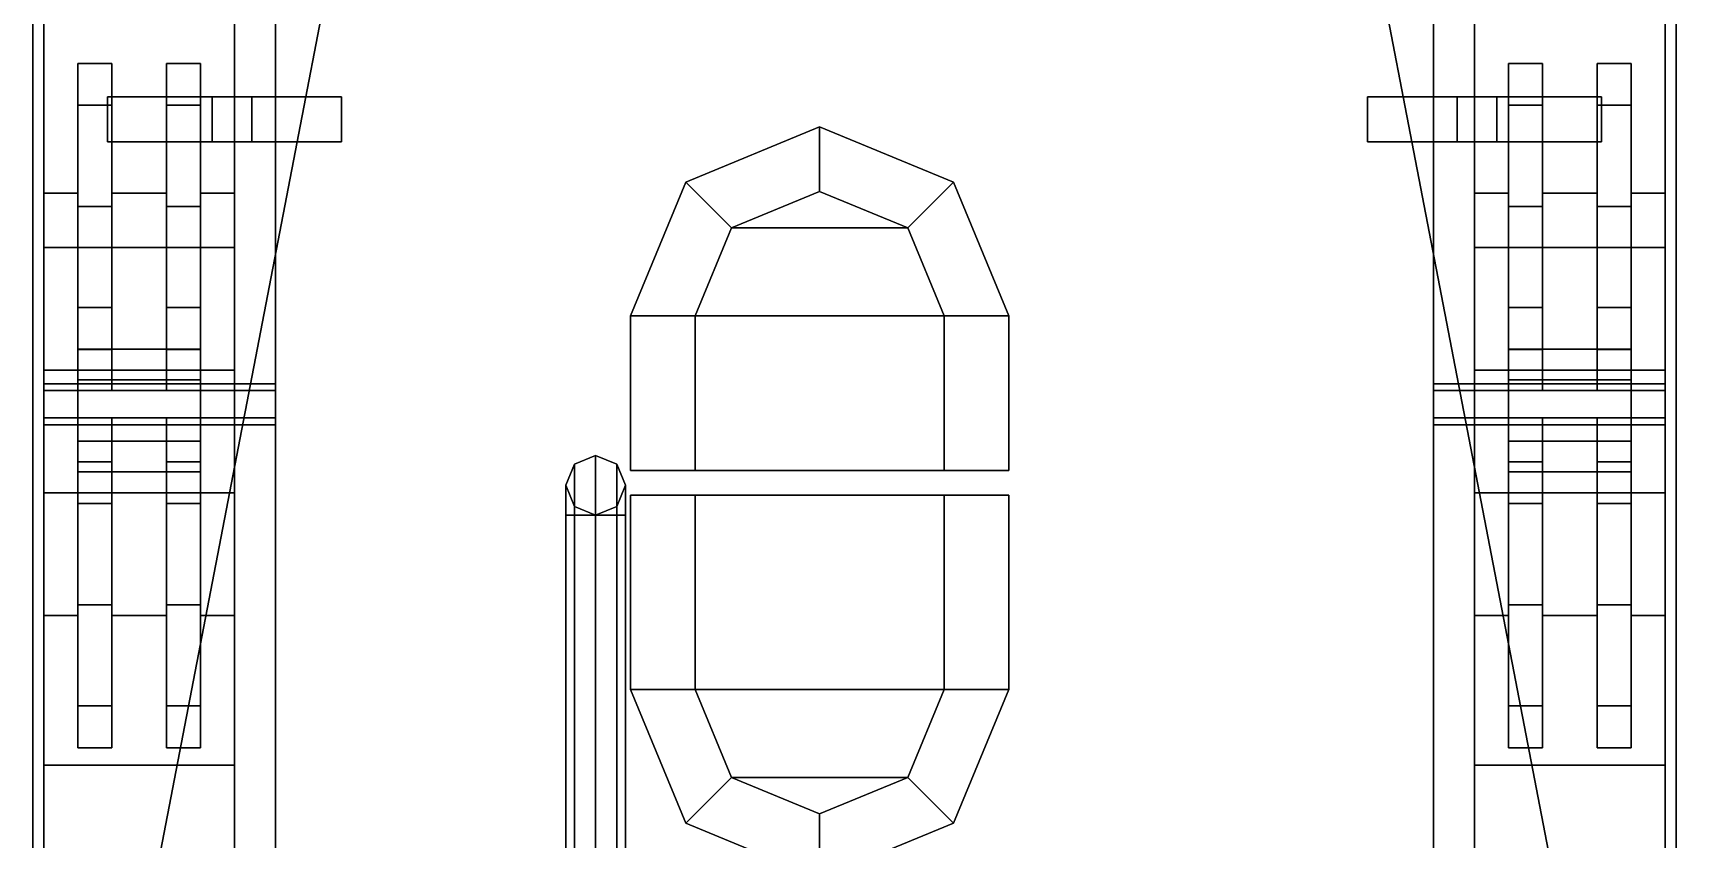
# Model space of a CAD drawing. Extents: x -1.6 to 3, y -6.1 to 13.
# Drawn here: x -1.65 to 1.65, y -1.681 to -0.061 of the extents above; entities that cross this region are included whole.
import ezdxf

# ---------------------------------------------------------------- set-up
doc = ezdxf.new("R2010")
doc.units = 0
doc.layers.get('0').update_dxf_attribs({"linetype": 'CONTINUOUS'})
doc.layers.add('TRACKS', color=3, linetype='CONTINUOUS')
doc.layers.add('WHEELS', color=2, linetype='CONTINUOUS')

msp = doc.modelspace()

# ---------------------------------------------------------------- linework, layer by layer
for points in [[(-1.65, 0.903, 1.2861), (-1.65, -3.0374, 1.2724), (-1.65, -3.0374, 2.19), (-1.65, 3.2563, 2.16)], [(-1.65, 3.2563, 2.16), (-1.65, -3.0374, 2.19), (-1.65, -3.0374, 2.19), (-0.53, 2.78, 2.1623)], [(0.53, 2.78, 2.1623), (1.65, -3.0374, 2.19), (1.65, -3.0374, 2.19), (1.65, 3.2563, 2.16)], [(1.65, -3.0374, 2.19), (1.65, -3.0374, 1.2724), (1.65, 0.903, 1.2861), (1.65, 3.2563, 2.16)], [(-1.163, 2.9827, 0.4241), (-1.163, -3.6941, 0.4241), (-1.163, -3.0374, 1.2724), (-1.163, 0.903, 1.2861)], [(1.163, 2.9827, 0.4241), (1.163, -3.6941, 0.4241), (-1.163, -3.6941, 0.4241), (-1.163, 2.9827, 0.4241)], [(1.163, -3.0374, 1.2724), (1.163, -3.6941, 0.4241), (1.163, 2.9827, 0.4241), (1.163, 0.903, 1.2861)], [(-0.53, 2.78, 2.1623), (-1.65, -3.0374, 2.19), (1.65, -3.0374, 2.19), (0.53, 2.78, 2.1623)], [(-1.5, -0.19, 2.36), (-1.5, -0.19, 2.17), (-1.5, -0.28, 2.17), (-1.5, -0.28, 2.36)], [(-1.03, -0.19, 2.36), (-1.03, -0.19, 2.17), (-1.5, -0.19, 2.17), (-1.5, -0.19, 2.36)], [(-1.03, -0.19, 2.36), (-1.03, -0.19, 2.36), (-1.5, -0.19, 2.36), (-1.29, -0.19, 2.46)], [(-1.29, -0.19, 2.46), (-1.5, -0.19, 2.36), (-1.5, -0.28, 2.36), (-1.29, -0.28, 2.46)], [(-1.03, -0.19, 2.65), (-1.03, -0.19, 2.36), (-1.29, -0.19, 2.46), (-1.21, -0.19, 2.65)], [(-1.21, -0.19, 2.65), (-1.29, -0.19, 2.46), (-1.29, -0.28, 2.46), (-1.21, -0.28, 2.65)], [(-1.21, -0.28, 2.65), (-1.03, -0.28, 2.65), (-1.03, -0.19, 2.65), (-1.21, -0.19, 2.65)], [(-1.03, -0.28, 2.65), (-1.03, -0.28, 2.17), (-1.03, -0.19, 2.17), (-1.03, -0.19, 2.65)], [(1.29, -0.19, 2.46), (1.03, -0.19, 2.36), (1.03, -0.19, 2.65), (1.21, -0.19, 2.65)], [(1.03, -0.19, 2.65), (1.03, -0.19, 2.17), (1.03, -0.28, 2.17), (1.03, -0.28, 2.65)], [(1.5, -0.19, 2.17), (1.03, -0.19, 2.17), (1.03, -0.19, 2.36), (1.5, -0.19, 2.36)], [(1.5, -0.19, 2.36), (1.03, -0.19, 2.36), (1.03, -0.19, 2.36), (1.29, -0.19, 2.46)], [(1.21, -0.19, 2.65), (1.03, -0.19, 2.65), (1.03, -0.28, 2.65), (1.21, -0.28, 2.65)], [(1.21, -0.28, 2.65), (1.29, -0.28, 2.46), (1.29, -0.19, 2.46), (1.21, -0.19, 2.65)], [(1.29, -0.28, 2.46), (1.5, -0.28, 2.36), (1.5, -0.19, 2.36), (1.29, -0.19, 2.46)], [(1.5, -0.28, 2.36), (1.5, -0.28, 2.17), (1.5, -0.19, 2.17), (1.5, -0.19, 2.36)], [(-0.07, -0.25, 2.1767), (-0.3387, -0.3613, 2.1772), (-0.3387, -0.3613, 2.31), (-0.07, -0.25, 2.31)], [(-0.07, -0.25, 2.31), (-0.3387, -0.3613, 2.31), (-0.2468, -0.4532, 2.49), (-0.07, -0.38, 2.49)], [(0.1987, -0.3613, 2.1772), (-0.07, -0.25, 2.1767), (-0.07, -0.25, 2.31), (0.1987, -0.3613, 2.31)], [(0.1987, -0.3613, 2.31), (-0.07, -0.25, 2.31), (-0.07, -0.38, 2.49), (0.1068, -0.4532, 2.49)], [(-1.5, -0.28, 2.17), (-1.03, -0.28, 2.17), (-1.03, -0.28, 2.36), (-1.5, -0.28, 2.36)], [(-1.5, -0.28, 2.36), (-1.03, -0.28, 2.36), (-1.03, -0.28, 2.36), (-1.29, -0.28, 2.46)], [(-1.29, -0.28, 2.46), (-1.03, -0.28, 2.36), (-1.03, -0.28, 2.65), (-1.21, -0.28, 2.65)], [(1.03, -0.28, 2.65), (1.03, -0.28, 2.36), (1.29, -0.28, 2.46), (1.21, -0.28, 2.65)], [(1.03, -0.28, 2.36), (1.03, -0.28, 2.17), (1.5, -0.28, 2.17), (1.5, -0.28, 2.36)], [(1.03, -0.28, 2.36), (1.03, -0.28, 2.36), (1.5, -0.28, 2.36), (1.29, -0.28, 2.46)], [(-0.3387, -0.3613, 2.1772), (-0.45, -0.63, 2.1785), (-0.45, -0.63, 2.31), (-0.3387, -0.3613, 2.31)], [(-0.3387, -0.3613, 2.31), (-0.45, -0.63, 2.31), (-0.32, -0.63, 2.49), (-0.2468, -0.4532, 2.49)], [(0.31, -0.63, 2.31), (0.1987, -0.3613, 2.31), (0.1068, -0.4532, 2.49), (0.18, -0.63, 2.49)], [(0.31, -0.63, 2.1785), (0.1987, -0.3613, 2.1772), (0.1987, -0.3613, 2.31), (0.31, -0.63, 2.31)], [(-1.6282, -0.3831, 0.3557), (-1.6282, -0.7662, 0.4789), (-1.5597, -0.7662, 0.4789), (-1.5597, -0.3831, 0.3557)], [(-1.5597, -0.3831, 0.2873), (-1.5597, -0.7799, 0.3284), (-1.6282, -0.7799, 0.3284), (-1.6282, -0.3831, 0.2873)], [(-1.5597, -0.3831, 0.3557), (-1.5597, -0.3831, 0.2873), (-1.6282, -0.3831, 0.2873), (-1.6282, -0.3831, 0.3557)], [(-1.6282, -0.3831, 0.2873), (-1.6282, -0.7799, 0.3284), (-1.6282, -0.7662, 0.4789), (-1.6282, -0.3831, 0.3557)], [(-1.5597, -0.7662, 0.4789), (-1.5597, -0.7799, 0.3284), (-1.5597, -0.3831, 0.2873), (-1.5597, -0.3831, 0.3557)], [(-1.4913, -0.3831, 0.3557), (-1.4913, -0.7662, 0.4789), (-1.3819, -0.7662, 0.4789), (-1.3819, -0.3831, 0.3557)], [(-1.3819, -0.3831, 0.2873), (-1.3819, -0.7799, 0.3284), (-1.4913, -0.7799, 0.3284), (-1.4913, -0.3831, 0.2873)], [(-1.3819, -0.3831, 0.3557), (-1.3819, -0.3831, 0.2873), (-1.4913, -0.3831, 0.2873), (-1.4913, -0.3831, 0.3557)], [(-1.4913, -0.3831, 0.2873), (-1.4913, -0.7799, 0.3284), (-1.4913, -0.7662, 0.4789), (-1.4913, -0.3831, 0.3557)], [(-1.3819, -0.7662, 0.4789), (-1.3819, -0.7799, 0.3284), (-1.3819, -0.3831, 0.2873), (-1.3819, -0.3831, 0.3557)], [(-1.2451, -0.3831, 0.2873), (-1.2451, -0.7799, 0.3284), (-1.3135, -0.7799, 0.3284), (-1.3135, -0.3831, 0.2873)], [(-1.3135, -0.3831, 0.3557), (-1.3135, -0.7662, 0.4789), (-1.2451, -0.7662, 0.4789), (-1.2451, -0.3831, 0.3557)], [(-1.2451, -0.3831, 0.3557), (-1.2451, -0.3831, 0.2873), (-1.3135, -0.3831, 0.2873), (-1.3135, -0.3831, 0.3557)], [(-1.3135, -0.3831, 0.2873), (-1.3135, -0.7799, 0.3284), (-1.3135, -0.7662, 0.4789), (-1.3135, -0.3831, 0.3557)], [(-1.2451, -0.7662, 0.4789), (-1.2451, -0.7799, 0.3284), (-1.2451, -0.3831, 0.2873), (-1.2451, -0.3831, 0.3557)], [(-0.07, -0.38, 2.49), (-0.2468, -0.4532, 2.49), (0.1068, -0.4532, 2.49), (-0.07, -0.38, 2.49)], [(1.2451, -0.3831, 0.3557), (1.2451, -0.7662, 0.4789), (1.3135, -0.7662, 0.4789), (1.3135, -0.3831, 0.3557)], [(1.2451, -0.3831, 0.2873), (1.2451, -0.7799, 0.3284), (1.2451, -0.7662, 0.4789), (1.2451, -0.3831, 0.3557)], [(1.3135, -0.3831, 0.2873), (1.3135, -0.7799, 0.3284), (1.2451, -0.7799, 0.3284), (1.2451, -0.3831, 0.2873)], [(1.3135, -0.3831, 0.3557), (1.3135, -0.3831, 0.2873), (1.2451, -0.3831, 0.2873), (1.2451, -0.3831, 0.3557)], [(1.3135, -0.7662, 0.4789), (1.3135, -0.7799, 0.3284), (1.3135, -0.3831, 0.2873), (1.3135, -0.3831, 0.3557)], [(1.3819, -0.3831, 0.3557), (1.3819, -0.7662, 0.4789), (1.4913, -0.7662, 0.4789), (1.4913, -0.3831, 0.3557)], [(1.3819, -0.3831, 0.2873), (1.3819, -0.7799, 0.3284), (1.3819, -0.7662, 0.4789), (1.3819, -0.3831, 0.3557)], [(1.4913, -0.3831, 0.2873), (1.4913, -0.7799, 0.3284), (1.3819, -0.7799, 0.3284), (1.3819, -0.3831, 0.2873)], [(1.4913, -0.3831, 0.3557), (1.4913, -0.3831, 0.2873), (1.3819, -0.3831, 0.2873), (1.3819, -0.3831, 0.3557)], [(1.4913, -0.7662, 0.4789), (1.4913, -0.7799, 0.3284), (1.4913, -0.3831, 0.2873), (1.4913, -0.3831, 0.3557)], [(1.5597, -0.3831, 0.3557), (1.5597, -0.7662, 0.4789), (1.6282, -0.7662, 0.4789), (1.6282, -0.3831, 0.3557)], [(1.5597, -0.3831, 0.2873), (1.5597, -0.7799, 0.3284), (1.5597, -0.7662, 0.4789), (1.5597, -0.3831, 0.3557)], [(1.6282, -0.3831, 0.2873), (1.6282, -0.7799, 0.3284), (1.5597, -0.7799, 0.3284), (1.5597, -0.3831, 0.2873)], [(1.6282, -0.3831, 0.3557), (1.6282, -0.3831, 0.2873), (1.5597, -0.3831, 0.2873), (1.5597, -0.3831, 0.3557)], [(1.6282, -0.7662, 0.4789), (1.6282, -0.7799, 0.3284), (1.6282, -0.3831, 0.2873), (1.6282, -0.3831, 0.3557)], [(-0.2468, -0.4532, 2.49), (-0.32, -0.63, 2.49), (0.18, -0.63, 2.49), (0.1068, -0.4532, 2.49)], [(-0.45, -0.63, 2.31), (-0.45, -0.94, 2.31), (-0.32, -0.94, 2.49), (-0.32, -0.63, 2.49)], [(-0.45, -0.63, 2.1785), (-0.45, -0.94, 2.18), (-0.45, -0.94, 2.31), (-0.45, -0.63, 2.31)], [(-0.32, -0.63, 2.49), (-0.32, -0.94, 2.49), (0.18, -0.94, 2.49), (0.18, -0.63, 2.49)], [(0.31, -0.94, 2.31), (0.31, -0.63, 2.31), (0.18, -0.63, 2.49), (0.18, -0.94, 2.49)], [(0.31, -0.94, 2.18), (0.31, -0.63, 2.1785), (0.31, -0.63, 2.31), (0.31, -0.94, 2.31)], [(-1.6282, -0.7799, 0.3284), (-1.6282, -0.8346, 0.3284), (-1.6282, -0.8483, 0.4789), (-1.6282, -0.7662, 0.4789)], [(-1.6282, -0.7662, 0.4789), (-1.6282, -0.8483, 0.4789), (-1.163, -0.8483, 0.4789), (-1.163, -0.7662, 0.4789)], [(-1.163, -0.7799, 0.3284), (-1.163, -0.8346, 0.3284), (-1.6282, -0.8346, 0.3284), (-1.6282, -0.7799, 0.3284)], [(-1.163, -0.7662, 0.4789), (-1.163, -0.7799, 0.3284), (-1.5597, -0.7799, 0.3284), (-1.5597, -0.7662, 0.4789)], [(1.5597, -0.7662, 0.4789), (1.5597, -0.7799, 0.3284), (1.163, -0.7799, 0.3284), (1.163, -0.7662, 0.4789)], [(1.6282, -0.8483, 0.4789), (1.6282, -0.7662, 0.4789), (1.163, -0.7662, 0.4789), (1.163, -0.8483, 0.4789)], [(1.163, -0.8346, 0.3284), (1.163, -0.7799, 0.3284), (1.6282, -0.7799, 0.3284), (1.6282, -0.8346, 0.3284)], [(1.6282, -0.8346, 0.3284), (1.6282, -0.7799, 0.3284), (1.6282, -0.7662, 0.4789), (1.6282, -0.8483, 0.4789)], [(-1.6282, -1.2314, 0.2873), (-1.6282, -0.8346, 0.3284), (-1.5597, -0.8346, 0.3284), (-1.5597, -1.2314, 0.2873)], [(-1.6282, -0.8483, 0.4789), (-1.6282, -0.8346, 0.3284), (-1.6282, -1.2314, 0.2873), (-1.6282, -1.2314, 0.3557)], [(-1.5597, -1.2314, 0.3557), (-1.5597, -0.8483, 0.4789), (-1.6282, -0.8483, 0.4789), (-1.6282, -1.2314, 0.3557)], [(-1.5597, -0.8483, 0.4789), (-1.5597, -0.8346, 0.3284), (-1.163, -0.8346, 0.3284), (-1.163, -0.8483, 0.4789)], [(-1.5597, -1.2314, 0.2873), (-1.5597, -0.8346, 0.3284), (-1.5597, -0.8483, 0.4789), (-1.5597, -1.2314, 0.3557)], [(-1.4913, -1.2314, 0.2873), (-1.4913, -0.8346, 0.3284), (-1.3819, -0.8346, 0.3284), (-1.3819, -1.2314, 0.2873)], [(-1.4913, -0.8483, 0.4789), (-1.4913, -0.8346, 0.3284), (-1.4913, -1.2314, 0.2873), (-1.4913, -1.2314, 0.3557)], [(-1.3819, -1.2314, 0.3557), (-1.3819, -0.8483, 0.4789), (-1.4913, -0.8483, 0.4789), (-1.4913, -1.2314, 0.3557)], [(-1.3819, -1.2314, 0.2873), (-1.3819, -0.8346, 0.3284), (-1.3819, -0.8483, 0.4789), (-1.3819, -1.2314, 0.3557)], [(-1.3135, -1.2314, 0.2873), (-1.3135, -0.8346, 0.3284), (-1.2451, -0.8346, 0.3284), (-1.2451, -1.2314, 0.2873)], [(-1.3135, -0.8483, 0.4789), (-1.3135, -0.8346, 0.3284), (-1.3135, -1.2314, 0.2873), (-1.3135, -1.2314, 0.3557)], [(-1.2451, -1.2314, 0.3557), (-1.2451, -0.8483, 0.4789), (-1.3135, -0.8483, 0.4789), (-1.3135, -1.2314, 0.3557)], [(-1.2451, -1.2314, 0.2873), (-1.2451, -0.8346, 0.3284), (-1.2451, -0.8483, 0.4789), (-1.2451, -1.2314, 0.3557)], [(1.163, -0.8483, 0.4789), (1.163, -0.8346, 0.3284), (1.5597, -0.8346, 0.3284), (1.5597, -0.8483, 0.4789)], [(1.2451, -0.8483, 0.4789), (1.2451, -0.8346, 0.3284), (1.2451, -1.2314, 0.2873), (1.2451, -1.2314, 0.3557)], [(1.2451, -1.2314, 0.2873), (1.2451, -0.8346, 0.3284), (1.3135, -0.8346, 0.3284), (1.3135, -1.2314, 0.2873)], [(1.3135, -1.2314, 0.3557), (1.3135, -0.8483, 0.4789), (1.2451, -0.8483, 0.4789), (1.2451, -1.2314, 0.3557)], [(1.3135, -1.2314, 0.2873), (1.3135, -0.8346, 0.3284), (1.3135, -0.8483, 0.4789), (1.3135, -1.2314, 0.3557)], [(1.3819, -0.8483, 0.4789), (1.3819, -0.8346, 0.3284), (1.3819, -1.2314, 0.2873), (1.3819, -1.2314, 0.3557)], [(1.3819, -1.2314, 0.2873), (1.3819, -0.8346, 0.3284), (1.4913, -0.8346, 0.3284), (1.4913, -1.2314, 0.2873)], [(1.4913, -1.2314, 0.3557), (1.4913, -0.8483, 0.4789), (1.3819, -0.8483, 0.4789), (1.3819, -1.2314, 0.3557)], [(1.4913, -1.2314, 0.2873), (1.4913, -0.8346, 0.3284), (1.4913, -0.8483, 0.4789), (1.4913, -1.2314, 0.3557)], [(1.5597, -0.8483, 0.4789), (1.5597, -0.8346, 0.3284), (1.5597, -1.2314, 0.2873), (1.5597, -1.2314, 0.3557)], [(1.5597, -1.2314, 0.2873), (1.5597, -0.8346, 0.3284), (1.6282, -0.8346, 0.3284), (1.6282, -1.2314, 0.2873)], [(1.6282, -1.2314, 0.3557), (1.6282, -0.8483, 0.4789), (1.5597, -0.8483, 0.4789), (1.5597, -1.2314, 0.3557)], [(1.6282, -1.2314, 0.2873), (1.6282, -0.8346, 0.3284), (1.6282, -0.8483, 0.4789), (1.6282, -1.2314, 0.3557)], [(-0.52, -0.91, 2.18), (-0.5624, -0.9276, 2.18), (-0.5624, -0.9276, 2.26), (-0.52, -0.91, 2.28)], [(-0.52, -0.91, 2.28), (-0.5624, -0.9276, 2.26), (-0.5624, -1.03, 2.3124), (-0.52, -1.03, 2.33)], [(-0.4776, -0.9276, 2.18), (-0.52, -0.91, 2.18), (-0.52, -0.91, 2.28), (-0.4776, -0.9276, 2.26)], [(-0.4776, -0.9276, 2.26), (-0.52, -0.91, 2.28), (-0.52, -1.03, 2.33), (-0.4776, -1.03, 2.3124)], [(-0.5624, -0.9276, 2.18), (-0.58, -0.97, 2.18), (-0.58, -0.97, 2.24), (-0.5624, -0.9276, 2.26)], [(-0.5624, -0.9276, 2.26), (-0.58, -0.97, 2.24), (-0.58, -1.03, 2.27), (-0.5624, -1.03, 2.3124)], [(-0.46, -0.97, 2.18), (-0.4776, -0.9276, 2.18), (-0.4776, -0.9276, 2.26), (-0.46, -0.97, 2.24)], [(-0.46, -0.97, 2.24), (-0.4776, -0.9276, 2.26), (-0.4776, -1.03, 2.3124), (-0.46, -1.03, 2.27)], [(-0.32, -0.94, 2.49), (-0.45, -0.94, 2.31), (0.31, -0.94, 2.31), (0.18, -0.94, 2.49)], [(-0.45, -0.94, 2.31), (-0.45, -0.94, 2.18), (0.31, -0.94, 2.18), (0.31, -0.94, 2.31)], [(-0.58, -0.97, 2.18), (-0.5624, -1.0124, 2.18), (-0.5624, -1.0124, 2.22), (-0.58, -0.97, 2.24)], [(-0.58, -0.97, 2.24), (-0.5624, -1.0124, 2.22), (-0.5624, -1.03, 2.2276), (-0.58, -1.03, 2.27)], [(-0.4776, -1.0124, 2.18), (-0.46, -0.97, 2.18), (-0.46, -0.97, 2.24), (-0.4776, -1.0124, 2.22)], [(-0.4776, -1.0124, 2.22), (-0.46, -0.97, 2.24), (-0.46, -1.03, 2.27), (-0.4776, -1.03, 2.2276)], [(-0.45, -0.99, 2.1802), (-0.45, -1.38, 2.1821), (-0.45, -1.38, 2.31), (-0.45, -0.99, 2.31)], [(-0.45, -0.99, 2.31), (-0.45, -1.38, 2.31), (-0.32, -1.38, 2.49), (-0.32, -0.99, 2.49)], [(-0.45, -0.99, 2.31), (-0.32, -0.99, 2.49), (0.18, -0.99, 2.49), (0.31, -0.99, 2.31)], [(-0.45, -0.99, 2.1802), (-0.45, -0.99, 2.31), (0.31, -0.99, 2.31), (0.31, -0.99, 2.1802)], [(-0.32, -0.99, 2.49), (-0.32, -1.38, 2.49), (0.18, -1.38, 2.49), (0.18, -0.99, 2.49)], [(0.31, -1.38, 2.31), (0.31, -0.99, 2.31), (0.18, -0.99, 2.49), (0.18, -1.38, 2.49)], [(0.31, -1.38, 2.1821), (0.31, -0.99, 2.1802), (0.31, -0.99, 2.31), (0.31, -1.38, 2.31)], [(-0.5624, -1.0124, 2.18), (-0.52, -1.03, 2.18), (-0.52, -1.03, 2.21), (-0.5624, -1.0124, 2.22)], [(-0.5624, -1.0124, 2.22), (-0.52, -1.03, 2.21), (-0.52, -1.03, 2.21), (-0.5624, -1.03, 2.2276)], [(-0.52, -1.03, 2.18), (-0.4776, -1.0124, 2.18), (-0.4776, -1.0124, 2.22), (-0.52, -1.03, 2.21)], [(-0.52, -1.03, 2.21), (-0.4776, -1.0124, 2.22), (-0.4776, -1.03, 2.2276), (-0.52, -1.03, 2.21)], [(-0.5624, -1.03, 2.3124), (-0.58, -1.03, 2.27), (-0.58, -3.03, 2.27), (-0.5624, -3.03, 2.3124)], [(-0.58, -1.03, 2.27), (-0.5624, -1.03, 2.2276), (-0.5624, -3.04, 2.2276), (-0.58, -3.03, 2.27)], [(-0.52, -1.03, 2.33), (-0.5624, -1.03, 2.3124), (-0.5624, -3.03, 2.3124), (-0.52, -3.03, 2.33)], [(-0.5624, -1.03, 2.2276), (-0.52, -1.03, 2.21), (-0.52, -3.05, 2.21), (-0.5624, -3.04, 2.2276)], [(-0.4776, -1.03, 2.3124), (-0.52, -1.03, 2.33), (-0.52, -3.03, 2.33), (-0.4776, -3.03, 2.3124)], [(-0.52, -1.03, 2.21), (-0.4776, -1.03, 2.2276), (-0.4776, -3.04, 2.2276), (-0.52, -3.05, 2.21)], [(-0.46, -1.03, 2.27), (-0.4776, -1.03, 2.3124), (-0.4776, -3.03, 2.3124), (-0.46, -3.03, 2.27)], [(-0.4776, -1.03, 2.2276), (-0.46, -1.03, 2.27), (-0.46, -3.03, 2.27), (-0.4776, -3.04, 2.2276)], [(-1.6282, -1.2314, 0.3557), (-1.6282, -1.2314, 0.2873), (-1.5597, -1.2314, 0.2873), (-1.5597, -1.2314, 0.3557)], [(-1.4913, -1.2314, 0.3557), (-1.4913, -1.2314, 0.2873), (-1.3819, -1.2314, 0.2873), (-1.3819, -1.2314, 0.3557)], [(-1.3135, -1.2314, 0.3557), (-1.3135, -1.2314, 0.2873), (-1.2451, -1.2314, 0.2873), (-1.2451, -1.2314, 0.3557)], [(1.2451, -1.2314, 0.3557), (1.2451, -1.2314, 0.2873), (1.3135, -1.2314, 0.2873), (1.3135, -1.2314, 0.3557)], [(1.3819, -1.2314, 0.3557), (1.3819, -1.2314, 0.2873), (1.4913, -1.2314, 0.2873), (1.4913, -1.2314, 0.3557)], [(1.5597, -1.2314, 0.3557), (1.5597, -1.2314, 0.2873), (1.6282, -1.2314, 0.2873), (1.6282, -1.2314, 0.3557)], [(-0.45, -1.38, 2.1821), (-0.3387, -1.6487, 2.1834), (-0.3387, -1.6487, 2.31), (-0.45, -1.38, 2.31)], [(-0.45, -1.38, 2.31), (-0.3387, -1.6487, 2.31), (-0.2468, -1.5568, 2.49), (-0.32, -1.38, 2.49)], [(-0.32, -1.38, 2.49), (-0.2468, -1.5568, 2.49), (0.1068, -1.5568, 2.49), (0.18, -1.38, 2.49)], [(0.1987, -1.6487, 2.31), (0.31, -1.38, 2.31), (0.18, -1.38, 2.49), (0.1068, -1.5568, 2.49)], [(0.1987, -1.6487, 2.1834), (0.31, -1.38, 2.1821), (0.31, -1.38, 2.31), (0.1987, -1.6487, 2.31)], [(-0.3387, -1.6487, 2.31), (-0.07, -1.76, 2.31), (-0.07, -1.63, 2.49), (-0.2468, -1.5568, 2.49)], [(-0.2468, -1.5568, 2.49), (-0.07, -1.63, 2.49), (-0.07, -1.63, 2.49), (0.1068, -1.5568, 2.49)], [(-0.07, -1.76, 2.31), (0.1987, -1.6487, 2.31), (0.1068, -1.5568, 2.49), (-0.07, -1.63, 2.49)], [(-0.3387, -1.6487, 2.1834), (-0.07, -1.76, 2.1839), (-0.07, -1.76, 2.31), (-0.3387, -1.6487, 2.31)], [(-0.07, -1.76, 2.1839), (0.1987, -1.6487, 2.1834), (0.1987, -1.6487, 2.31), (-0.07, -1.76, 2.31)]]:
    msp.add_3dface(points)
at = {"layer": 'TRACKS'}
for points in [[(-1.2451, 2.7501), (-1.2451, -2.9143), (-1.6282, -2.9143), (-1.6282, 2.7501)], [(-1.6282, 2.7501), (-1.6282, -2.9143), (-1.6282, -2.8869, 0.041), (-1.6282, 2.7501, 0.041)], [(-1.6282, 2.7501, 0.041), (-1.6282, -2.8869, 0.041), (-1.2451, -2.8869, 0.041), (-1.2451, 2.7501, 0.041)], [(-1.2451, -2.8869, 0.041), (-1.2451, -2.9143), (-1.2451, 2.7501), (-1.2451, 2.7501, 0.041)], [(1.2451, 2.7501), (1.2451, -2.9143), (1.2451, -2.8869, 0.041), (1.2451, 2.7501, 0.041)], [(1.6282, 2.7501), (1.6282, -2.9143), (1.2451, -2.9143), (1.2451, 2.7501)], [(1.2451, 2.7501, 0.041), (1.2451, -2.8869, 0.041), (1.6282, -2.8869, 0.041), (1.6282, 2.7501, 0.041)], [(1.6282, -2.8869, 0.041), (1.6282, -2.9143), (1.6282, 2.7501), (1.6282, 2.7501, 0.041)], [(-1.2451, -0.4926, 0.9988), (-1.2451, 0, 0.9988), (-1.6282, 0, 0.9988), (-1.6282, -0.4926, 0.9988)], [(-1.6282, -0.4926, 0.9988), (-1.6282, 0, 0.9988), (-1.6282, 0, 0.9577), (-1.6282, -0.4926, 0.9577)], [(-1.6282, -0.4926, 0.9577), (-1.6282, 0, 0.9577), (-1.2451, 0, 0.9577), (-1.2451, -0.4926, 0.9577)], [(-1.2451, 0, 0.9577), (-1.2451, 0, 0.9988), (-1.2451, -0.4926, 0.9988), (-1.2451, -0.4926, 0.9577)], [(1.6282, -0.4926, 0.9988), (1.6282, 0, 0.9988), (1.2451, 0, 0.9988), (1.2451, -0.4926, 0.9988)], [(1.2451, -0.4926, 0.9988), (1.2451, 0, 0.9988), (1.2451, 0, 0.9577), (1.2451, -0.4926, 0.9577)], [(1.2451, -0.4926, 0.9577), (1.2451, 0, 0.9577), (1.6282, 0, 0.9577), (1.6282, -0.4926, 0.9577)], [(1.6282, 0, 0.9577), (1.6282, 0, 0.9988), (1.6282, -0.4926, 0.9988), (1.6282, -0.4926, 0.9577)], [(-1.2451, -0.7388, 1.0125), (-1.2451, -0.4926, 0.9988), (-1.6282, -0.4926, 0.9988), (-1.6282, -0.7388, 1.0125)], [(-1.6282, -0.7388, 1.0125), (-1.6282, -0.4926, 0.9988), (-1.6282, -0.4926, 0.9577), (-1.6282, -0.7388, 0.9714)], [(-1.6282, -0.7388, 0.9714), (-1.6282, -0.4926, 0.9577), (-1.2451, -0.4926, 0.9577), (-1.2451, -0.7388, 0.9714)], [(-1.2451, -0.4926, 0.9577), (-1.2451, -0.4926, 0.9988), (-1.2451, -0.7388, 1.0125), (-1.2451, -0.7388, 0.9714)], [(1.2451, -0.7388, 1.0125), (1.2451, -0.4926, 0.9988), (1.2451, -0.4926, 0.9577), (1.2451, -0.7388, 0.9714)], [(1.6282, -0.7388, 1.0125), (1.6282, -0.4926, 0.9988), (1.2451, -0.4926, 0.9988), (1.2451, -0.7388, 1.0125)], [(1.2451, -0.7388, 0.9714), (1.2451, -0.4926, 0.9577), (1.6282, -0.4926, 0.9577), (1.6282, -0.7388, 0.9714)], [(1.6282, -0.4926, 0.9577), (1.6282, -0.4926, 0.9988), (1.6282, -0.7388, 1.0125), (1.6282, -0.7388, 0.9714)], [(-1.2451, -0.9851, 1.0125), (-1.2451, -0.7388, 1.0125), (-1.6282, -0.7388, 1.0125), (-1.6282, -0.9851, 1.0125)], [(-1.6282, -0.9851, 1.0125), (-1.6282, -0.7388, 1.0125), (-1.6282, -0.7388, 0.9714), (-1.6282, -0.9851, 0.9714)], [(-1.6282, -0.9851, 0.9714), (-1.6282, -0.7388, 0.9714), (-1.2451, -0.7388, 0.9714), (-1.2451, -0.9851, 0.9714)], [(-1.2451, -0.7388, 0.9714), (-1.2451, -0.7388, 1.0125), (-1.2451, -0.9851, 1.0125), (-1.2451, -0.9851, 0.9714)], [(1.2451, -0.9851, 0.9714), (1.2451, -0.7388, 0.9714), (1.6282, -0.7388, 0.9714), (1.6282, -0.9851, 0.9714)], [(1.6282, -0.9851, 1.0125), (1.6282, -0.7388, 1.0125), (1.2451, -0.7388, 1.0125), (1.2451, -0.9851, 1.0125)], [(1.2451, -0.9851, 1.0125), (1.2451, -0.7388, 1.0125), (1.2451, -0.7388, 0.9714), (1.2451, -0.9851, 0.9714)], [(1.6282, -0.7388, 0.9714), (1.6282, -0.7388, 1.0125), (1.6282, -0.9851, 1.0125), (1.6282, -0.9851, 0.9714)], [(-1.6282, -1.5324, 0.8893), (-1.6282, -0.9851, 0.9714), (-1.2451, -0.9851, 0.9714), (-1.2451, -1.5324, 0.8893)], [(-1.6282, -1.5324, 0.9304), (-1.6282, -0.9851, 1.0125), (-1.6282, -0.9851, 0.9714), (-1.6282, -1.5324, 0.8893)], [(-1.2451, -1.5324, 0.9304), (-1.2451, -0.9851, 1.0125), (-1.6282, -0.9851, 1.0125), (-1.6282, -1.5324, 0.9304)], [(-1.2451, -0.9851, 0.9714), (-1.2451, -0.9851, 1.0125), (-1.2451, -1.5324, 0.9304), (-1.2451, -1.5324, 0.8893)], [(1.2451, -1.5324, 0.8893), (1.2451, -0.9851, 0.9714), (1.6282, -0.9851, 0.9714), (1.6282, -1.5324, 0.8893)], [(1.2451, -1.5324, 0.9304), (1.2451, -0.9851, 1.0125), (1.2451, -0.9851, 0.9714), (1.2451, -1.5324, 0.8893)], [(1.6282, -1.5324, 0.9304), (1.6282, -0.9851, 1.0125), (1.2451, -0.9851, 1.0125), (1.2451, -1.5324, 0.9304)], [(1.6282, -0.9851, 0.9714), (1.6282, -0.9851, 1.0125), (1.6282, -1.5324, 0.9304), (1.6282, -1.5324, 0.8893)], [(-1.6282, -2.0797, 0.8756), (-1.6282, -1.5324, 0.8893), (-1.2451, -1.5324, 0.8893), (-1.2451, -2.0797, 0.8756)], [(-1.6282, -2.0797, 0.9167), (-1.6282, -1.5324, 0.9304), (-1.6282, -1.5324, 0.8893), (-1.6282, -2.0797, 0.8756)], [(-1.2451, -2.0797, 0.9167), (-1.2451, -1.5324, 0.9304), (-1.6282, -1.5324, 0.9304), (-1.6282, -2.0797, 0.9167)], [(-1.2451, -1.5324, 0.8893), (-1.2451, -1.5324, 0.9304), (-1.2451, -2.0797, 0.9167), (-1.2451, -2.0797, 0.8756)], [(1.2451, -2.0797, 0.9167), (1.2451, -1.5324, 0.9304), (1.2451, -1.5324, 0.8893), (1.2451, -2.0797, 0.8756)], [(1.6282, -2.0797, 0.9167), (1.6282, -1.5324, 0.9304), (1.2451, -1.5324, 0.9304), (1.2451, -2.0797, 0.9167)], [(1.2451, -2.0797, 0.8756), (1.2451, -1.5324, 0.8893), (1.6282, -1.5324, 0.8893), (1.6282, -2.0797, 0.8756)], [(1.6282, -1.5324, 0.8893), (1.6282, -1.5324, 0.9304), (1.6282, -2.0797, 0.9167), (1.6282, -2.0797, 0.8756)]]:
    msp.add_3dface(points, dxfattribs=at)
at = {"layer": 'WHEELS'}
for points in [[(-1.5597, -0.6132, 0.5332), (-1.5597, -0.1227, 0.33), (-1.5597, -0.2068, 0.1268), (-1.5597, -0.6973, 0.33)], [(-1.5597, -0.41, 0.6173), (-1.5597, -0.2068, 0.5332), (-1.5597, -0.1227, 0.33), (-1.5597, -0.6132, 0.5332)], [(-1.4913, -0.2068, 0.5332), (-1.4913, -0.1227, 0.33), (-1.5597, -0.1227, 0.33), (-1.5597, -0.2068, 0.5332)], [(-1.4913, -0.1227, 0.33), (-1.4913, -0.2068, 0.1268), (-1.5597, -0.2068, 0.1268), (-1.5597, -0.1227, 0.33)], [(-1.4913, -0.2068, 0.5332), (-1.4913, -0.6973, 0.33), (-1.4913, -0.6132, 0.1268), (-1.4913, -0.1227, 0.33)], [(-1.4913, -0.1227, 0.33), (-1.4913, -0.6132, 0.1268), (-1.4913, -0.41, 0.0427), (-1.4913, -0.2068, 0.1268)], [(-1.3819, -0.41, 0.6173), (-1.3819, -0.2068, 0.5332), (-1.3819, -0.1227, 0.33), (-1.3819, -0.6132, 0.5332)], [(-1.3819, -0.6132, 0.5332), (-1.3819, -0.1227, 0.33), (-1.3819, -0.2068, 0.1268), (-1.3819, -0.6973, 0.33)], [(-1.3135, -0.2068, 0.5332), (-1.3135, -0.1227, 0.33), (-1.3819, -0.1227, 0.33), (-1.3819, -0.2068, 0.5332)], [(-1.3135, -0.1227, 0.33), (-1.3135, -0.2068, 0.1268), (-1.3819, -0.2068, 0.1268), (-1.3819, -0.1227, 0.33)], [(-1.3135, -0.2068, 0.5332), (-1.3135, -0.6973, 0.33), (-1.3135, -0.6132, 0.1268), (-1.3135, -0.1227, 0.33)], [(-1.3135, -0.1227, 0.33), (-1.3135, -0.6132, 0.1268), (-1.3135, -0.41, 0.0427), (-1.3135, -0.2068, 0.1268)], [(1.3135, -0.41, 0.6173), (1.3135, -0.2068, 0.5332), (1.3135, -0.1227, 0.33), (1.3135, -0.6132, 0.5332)], [(1.3135, -0.6132, 0.5332), (1.3135, -0.1227, 0.33), (1.3135, -0.2068, 0.1268), (1.3135, -0.6973, 0.33)], [(1.3135, -0.1227, 0.33), (1.3135, -0.2068, 0.5332), (1.3819, -0.2068, 0.5332), (1.3819, -0.1227, 0.33)], [(1.3135, -0.2068, 0.1268), (1.3135, -0.1227, 0.33), (1.3819, -0.1227, 0.33), (1.3819, -0.2068, 0.1268)], [(1.3819, -0.2068, 0.5332), (1.3819, -0.6973, 0.33), (1.3819, -0.6132, 0.1268), (1.3819, -0.1227, 0.33)], [(1.3819, -0.1227, 0.33), (1.3819, -0.6132, 0.1268), (1.3819, -0.41, 0.0427), (1.3819, -0.2068, 0.1268)], [(1.4913, -0.6132, 0.5332), (1.4913, -0.1227, 0.33), (1.4913, -0.2068, 0.1268), (1.4913, -0.6973, 0.33)], [(1.4913, -0.41, 0.6173), (1.4913, -0.2068, 0.5332), (1.4913, -0.1227, 0.33), (1.4913, -0.6132, 0.5332)], [(1.4913, -0.1227, 0.33), (1.4913, -0.2068, 0.5332), (1.5597, -0.2068, 0.5332), (1.5597, -0.1227, 0.33)], [(1.4913, -0.2068, 0.1268), (1.4913, -0.1227, 0.33), (1.5597, -0.1227, 0.33), (1.5597, -0.2068, 0.1268)], [(1.5597, -0.2068, 0.5332), (1.5597, -0.6973, 0.33), (1.5597, -0.6132, 0.1268), (1.5597, -0.1227, 0.33)], [(1.5597, -0.1227, 0.33), (1.5597, -0.6132, 0.1268), (1.5597, -0.41, 0.0427), (1.5597, -0.2068, 0.1268)], [(-1.5597, -0.6973, 0.33), (-1.5597, -0.2068, 0.1268), (-1.5597, -0.41, 0.0427), (-1.5597, -0.6132, 0.1268)], [(-1.4913, -0.2068, 0.1268), (-1.4913, -0.41, 0.0427), (-1.5597, -0.41, 0.0427), (-1.5597, -0.2068, 0.1268)], [(-1.4913, -0.41, 0.6173), (-1.4913, -0.2068, 0.5332), (-1.5597, -0.2068, 0.5332), (-1.5597, -0.41, 0.6173)], [(-1.4913, -0.41, 0.6173), (-1.4913, -0.6132, 0.5332), (-1.4913, -0.6973, 0.33), (-1.4913, -0.2068, 0.5332)], [(-1.3819, -0.6973, 0.33), (-1.3819, -0.2068, 0.1268), (-1.3819, -0.41, 0.0427), (-1.3819, -0.6132, 0.1268)], [(-1.3135, -0.2068, 0.1268), (-1.3135, -0.41, 0.0427), (-1.3819, -0.41, 0.0427), (-1.3819, -0.2068, 0.1268)], [(-1.3135, -0.41, 0.6173), (-1.3135, -0.2068, 0.5332), (-1.3819, -0.2068, 0.5332), (-1.3819, -0.41, 0.6173)], [(-1.3135, -0.41, 0.6173), (-1.3135, -0.6132, 0.5332), (-1.3135, -0.6973, 0.33), (-1.3135, -0.2068, 0.5332)], [(1.3135, -0.6973, 0.33), (1.3135, -0.2068, 0.1268), (1.3135, -0.41, 0.0427), (1.3135, -0.6132, 0.1268)], [(1.3135, -0.41, 0.0427), (1.3135, -0.2068, 0.1268), (1.3819, -0.2068, 0.1268), (1.3819, -0.41, 0.0427)], [(1.3135, -0.2068, 0.5332), (1.3135, -0.41, 0.6173), (1.3819, -0.41, 0.6173), (1.3819, -0.2068, 0.5332)], [(1.3819, -0.41, 0.6173), (1.3819, -0.6132, 0.5332), (1.3819, -0.6973, 0.33), (1.3819, -0.2068, 0.5332)], [(1.4913, -0.6973, 0.33), (1.4913, -0.2068, 0.1268), (1.4913, -0.41, 0.0427), (1.4913, -0.6132, 0.1268)], [(1.4913, -0.41, 0.0427), (1.4913, -0.2068, 0.1268), (1.5597, -0.2068, 0.1268), (1.5597, -0.41, 0.0427)], [(1.4913, -0.2068, 0.5332), (1.4913, -0.41, 0.6173), (1.5597, -0.41, 0.6173), (1.5597, -0.2068, 0.5332)], [(1.5597, -0.41, 0.6173), (1.5597, -0.6132, 0.5332), (1.5597, -0.6973, 0.33), (1.5597, -0.2068, 0.5332)], [(-1.4913, -0.41, 0.0427), (-1.4913, -0.6132, 0.1268), (-1.5597, -0.6132, 0.1268), (-1.5597, -0.41, 0.0427)], [(-1.4913, -0.6132, 0.5332), (-1.4913, -0.41, 0.6173), (-1.5597, -0.41, 0.6173), (-1.5597, -0.6132, 0.5332)], [(-1.3135, -0.41, 0.0427), (-1.3135, -0.6132, 0.1268), (-1.3819, -0.6132, 0.1268), (-1.3819, -0.41, 0.0427)], [(-1.3135, -0.6132, 0.5332), (-1.3135, -0.41, 0.6173), (-1.3819, -0.41, 0.6173), (-1.3819, -0.6132, 0.5332)], [(1.3135, -0.6132, 0.1268), (1.3135, -0.41, 0.0427), (1.3819, -0.41, 0.0427), (1.3819, -0.6132, 0.1268)], [(1.3135, -0.41, 0.6173), (1.3135, -0.6132, 0.5332), (1.3819, -0.6132, 0.5332), (1.3819, -0.41, 0.6173)], [(1.4913, -0.6132, 0.1268), (1.4913, -0.41, 0.0427), (1.5597, -0.41, 0.0427), (1.5597, -0.6132, 0.1268)], [(1.4913, -0.41, 0.6173), (1.4913, -0.6132, 0.5332), (1.5597, -0.6132, 0.5332), (1.5597, -0.41, 0.6173)], [(-1.4913, -0.6973, 0.33), (-1.4913, -0.6132, 0.5332), (-1.5597, -0.6132, 0.5332), (-1.5597, -0.6973, 0.33)], [(-1.4913, -0.6132, 0.1268), (-1.4913, -0.6973, 0.33), (-1.5597, -0.6973, 0.33), (-1.5597, -0.6132, 0.1268)], [(-1.3135, -0.6973, 0.33), (-1.3135, -0.6132, 0.5332), (-1.3819, -0.6132, 0.5332), (-1.3819, -0.6973, 0.33)], [(-1.3135, -0.6132, 0.1268), (-1.3135, -0.6973, 0.33), (-1.3819, -0.6973, 0.33), (-1.3819, -0.6132, 0.1268)], [(1.3135, -0.6132, 0.5332), (1.3135, -0.6973, 0.33), (1.3819, -0.6973, 0.33), (1.3819, -0.6132, 0.5332)], [(1.3135, -0.6973, 0.33), (1.3135, -0.6132, 0.1268), (1.3819, -0.6132, 0.1268), (1.3819, -0.6973, 0.33)], [(1.4913, -0.6132, 0.5332), (1.4913, -0.6973, 0.33), (1.5597, -0.6973, 0.33), (1.5597, -0.6132, 0.5332)], [(1.4913, -0.6973, 0.33), (1.4913, -0.6132, 0.1268), (1.5597, -0.6132, 0.1268), (1.5597, -0.6973, 0.33)], [(-1.3135, -0.6969, 0.86), (-1.3135, -0.7584, 0.7534), (-1.5597, -0.7584, 0.7534), (-1.5597, -0.6969, 0.86)], [(-1.3135, -0.7584, 0.9666), (-1.3135, -0.6969, 0.86), (-1.5597, -0.6969, 0.86), (-1.5597, -0.7584, 0.9666)], [(-1.5597, -0.9431, 0.86), (-1.5597, -0.6969, 0.86), (-1.5597, -0.7584, 0.7534), (-1.5597, -0.8816, 0.7534)], [(-1.5597, -0.8816, 0.9666), (-1.5597, -0.7584, 0.9666), (-1.5597, -0.6969, 0.86), (-1.5597, -0.9431, 0.86)], [(1.3135, -0.7584, 0.7534), (1.3135, -0.6969, 0.86), (1.5597, -0.6969, 0.86), (1.5597, -0.7584, 0.7534)], [(1.3135, -0.6969, 0.86), (1.3135, -0.7584, 0.9666), (1.5597, -0.7584, 0.9666), (1.5597, -0.6969, 0.86)], [(1.5597, -0.6969, 0.86), (1.5597, -0.9431, 0.86), (1.5597, -0.8816, 0.7534), (1.5597, -0.7584, 0.7534)], [(1.5597, -0.7584, 0.9666), (1.5597, -0.8816, 0.9666), (1.5597, -0.9431, 0.86), (1.5597, -0.6969, 0.86)], [(-1.3135, -0.7584, 0.7534), (-1.3135, -0.8816, 0.7534), (-1.5597, -0.8816, 0.7534), (-1.5597, -0.7584, 0.7534)], [(-1.3135, -0.8816, 0.9666), (-1.3135, -0.7584, 0.9666), (-1.5597, -0.7584, 0.9666), (-1.5597, -0.8816, 0.9666)], [(1.3135, -0.8816, 0.7534), (1.3135, -0.7584, 0.7534), (1.5597, -0.7584, 0.7534), (1.5597, -0.8816, 0.7534)], [(1.3135, -0.7584, 0.9666), (1.3135, -0.8816, 0.9666), (1.5597, -0.8816, 0.9666), (1.5597, -0.7584, 0.9666)], [(-1.3135, -0.8816, 0.7534), (-1.3135, -0.9431, 0.86), (-1.5597, -0.9431, 0.86), (-1.5597, -0.8816, 0.7534)], [(-1.3135, -0.9431, 0.86), (-1.3135, -0.8816, 0.9666), (-1.5597, -0.8816, 0.9666), (-1.5597, -0.9431, 0.86)], [(1.3135, -0.9431, 0.86), (1.3135, -0.8816, 0.7534), (1.5597, -0.8816, 0.7534), (1.5597, -0.9431, 0.86)], [(1.3135, -0.8816, 0.9666), (1.3135, -0.9431, 0.86), (1.5597, -0.9431, 0.86), (1.5597, -0.8816, 0.9666)], [(-1.4913, -1.0068, 0.5332), (-1.4913, -0.9227, 0.33), (-1.5597, -0.9227, 0.33), (-1.5597, -1.0068, 0.5332)], [(-1.5597, -1.21, 0.6173), (-1.5597, -1.0068, 0.5332), (-1.5597, -0.9227, 0.33), (-1.5597, -1.4132, 0.5332)], [(-1.5597, -1.4132, 0.5332), (-1.5597, -0.9227, 0.33), (-1.5597, -1.0068, 0.1268), (-1.5597, -1.4973, 0.33)], [(-1.4913, -0.9227, 0.33), (-1.4913, -1.0068, 0.1268), (-1.5597, -1.0068, 0.1268), (-1.5597, -0.9227, 0.33)], [(-1.4913, -1.0068, 0.5332), (-1.4913, -1.4973, 0.33), (-1.4913, -1.4132, 0.1268), (-1.4913, -0.9227, 0.33)], [(-1.4913, -0.9227, 0.33), (-1.4913, -1.4132, 0.1268), (-1.4913, -1.21, 0.0427), (-1.4913, -1.0068, 0.1268)], [(-1.3135, -1.0068, 0.5332), (-1.3135, -0.9227, 0.33), (-1.3819, -0.9227, 0.33), (-1.3819, -1.0068, 0.5332)], [(-1.3819, -1.4132, 0.5332), (-1.3819, -0.9227, 0.33), (-1.3819, -1.0068, 0.1268), (-1.3819, -1.4973, 0.33)], [(-1.3819, -1.21, 0.6173), (-1.3819, -1.0068, 0.5332), (-1.3819, -0.9227, 0.33), (-1.3819, -1.4132, 0.5332)], [(-1.3135, -0.9227, 0.33), (-1.3135, -1.0068, 0.1268), (-1.3819, -1.0068, 0.1268), (-1.3819, -0.9227, 0.33)], [(-1.3135, -1.0068, 0.5332), (-1.3135, -1.4973, 0.33), (-1.3135, -1.4132, 0.1268), (-1.3135, -0.9227, 0.33)], [(-1.3135, -0.9227, 0.33), (-1.3135, -1.4132, 0.1268), (-1.3135, -1.21, 0.0427), (-1.3135, -1.0068, 0.1268)], [(1.3135, -0.9227, 0.33), (1.3135, -1.0068, 0.5332), (1.3819, -1.0068, 0.5332), (1.3819, -0.9227, 0.33)], [(1.3135, -1.4132, 0.5332), (1.3135, -0.9227, 0.33), (1.3135, -1.0068, 0.1268), (1.3135, -1.4973, 0.33)], [(1.3135, -1.21, 0.6173), (1.3135, -1.0068, 0.5332), (1.3135, -0.9227, 0.33), (1.3135, -1.4132, 0.5332)], [(1.3135, -1.0068, 0.1268), (1.3135, -0.9227, 0.33), (1.3819, -0.9227, 0.33), (1.3819, -1.0068, 0.1268)], [(1.3819, -1.0068, 0.5332), (1.3819, -1.4973, 0.33), (1.3819, -1.4132, 0.1268), (1.3819, -0.9227, 0.33)], [(1.3819, -0.9227, 0.33), (1.3819, -1.4132, 0.1268), (1.3819, -1.21, 0.0427), (1.3819, -1.0068, 0.1268)], [(1.4913, -0.9227, 0.33), (1.4913, -1.0068, 0.5332), (1.5597, -1.0068, 0.5332), (1.5597, -0.9227, 0.33)], [(1.4913, -1.21, 0.6173), (1.4913, -1.0068, 0.5332), (1.4913, -0.9227, 0.33), (1.4913, -1.4132, 0.5332)], [(1.4913, -1.4132, 0.5332), (1.4913, -0.9227, 0.33), (1.4913, -1.0068, 0.1268), (1.4913, -1.4973, 0.33)], [(1.4913, -1.0068, 0.1268), (1.4913, -0.9227, 0.33), (1.5597, -0.9227, 0.33), (1.5597, -1.0068, 0.1268)], [(1.5597, -1.0068, 0.5332), (1.5597, -1.4973, 0.33), (1.5597, -1.4132, 0.1268), (1.5597, -0.9227, 0.33)], [(1.5597, -0.9227, 0.33), (1.5597, -1.4132, 0.1268), (1.5597, -1.21, 0.0427), (1.5597, -1.0068, 0.1268)], [(-1.5597, -1.4973, 0.33), (-1.5597, -1.0068, 0.1268), (-1.5597, -1.21, 0.0427), (-1.5597, -1.4132, 0.1268)], [(-1.4913, -1.0068, 0.1268), (-1.4913, -1.21, 0.0427), (-1.5597, -1.21, 0.0427), (-1.5597, -1.0068, 0.1268)], [(-1.4913, -1.21, 0.6173), (-1.4913, -1.0068, 0.5332), (-1.5597, -1.0068, 0.5332), (-1.5597, -1.21, 0.6173)], [(-1.4913, -1.21, 0.6173), (-1.4913, -1.4132, 0.5332), (-1.4913, -1.4973, 0.33), (-1.4913, -1.0068, 0.5332)], [(-1.3819, -1.4973, 0.33), (-1.3819, -1.0068, 0.1268), (-1.3819, -1.21, 0.0427), (-1.3819, -1.4132, 0.1268)], [(-1.3135, -1.0068, 0.1268), (-1.3135, -1.21, 0.0427), (-1.3819, -1.21, 0.0427), (-1.3819, -1.0068, 0.1268)], [(-1.3135, -1.21, 0.6173), (-1.3135, -1.0068, 0.5332), (-1.3819, -1.0068, 0.5332), (-1.3819, -1.21, 0.6173)], [(-1.3135, -1.21, 0.6173), (-1.3135, -1.4132, 0.5332), (-1.3135, -1.4973, 0.33), (-1.3135, -1.0068, 0.5332)], [(1.3135, -1.4973, 0.33), (1.3135, -1.0068, 0.1268), (1.3135, -1.21, 0.0427), (1.3135, -1.4132, 0.1268)], [(1.3135, -1.21, 0.0427), (1.3135, -1.0068, 0.1268), (1.3819, -1.0068, 0.1268), (1.3819, -1.21, 0.0427)], [(1.3135, -1.0068, 0.5332), (1.3135, -1.21, 0.6173), (1.3819, -1.21, 0.6173), (1.3819, -1.0068, 0.5332)], [(1.3819, -1.21, 0.6173), (1.3819, -1.4132, 0.5332), (1.3819, -1.4973, 0.33), (1.3819, -1.0068, 0.5332)], [(1.4913, -1.4973, 0.33), (1.4913, -1.0068, 0.1268), (1.4913, -1.21, 0.0427), (1.4913, -1.4132, 0.1268)], [(1.4913, -1.21, 0.0427), (1.4913, -1.0068, 0.1268), (1.5597, -1.0068, 0.1268), (1.5597, -1.21, 0.0427)], [(1.4913, -1.0068, 0.5332), (1.4913, -1.21, 0.6173), (1.5597, -1.21, 0.6173), (1.5597, -1.0068, 0.5332)], [(1.5597, -1.21, 0.6173), (1.5597, -1.4132, 0.5332), (1.5597, -1.4973, 0.33), (1.5597, -1.0068, 0.5332)], [(-1.4913, -1.21, 0.0427), (-1.4913, -1.4132, 0.1268), (-1.5597, -1.4132, 0.1268), (-1.5597, -1.21, 0.0427)], [(-1.4913, -1.4132, 0.5332), (-1.4913, -1.21, 0.6173), (-1.5597, -1.21, 0.6173), (-1.5597, -1.4132, 0.5332)], [(-1.3135, -1.21, 0.0427), (-1.3135, -1.4132, 0.1268), (-1.3819, -1.4132, 0.1268), (-1.3819, -1.21, 0.0427)], [(-1.3135, -1.4132, 0.5332), (-1.3135, -1.21, 0.6173), (-1.3819, -1.21, 0.6173), (-1.3819, -1.4132, 0.5332)], [(1.3135, -1.4132, 0.1268), (1.3135, -1.21, 0.0427), (1.3819, -1.21, 0.0427), (1.3819, -1.4132, 0.1268)], [(1.3135, -1.21, 0.6173), (1.3135, -1.4132, 0.5332), (1.3819, -1.4132, 0.5332), (1.3819, -1.21, 0.6173)], [(1.4913, -1.4132, 0.1268), (1.4913, -1.21, 0.0427), (1.5597, -1.21, 0.0427), (1.5597, -1.4132, 0.1268)], [(1.4913, -1.21, 0.6173), (1.4913, -1.4132, 0.5332), (1.5597, -1.4132, 0.5332), (1.5597, -1.21, 0.6173)], [(-1.4913, -1.4973, 0.33), (-1.4913, -1.4132, 0.5332), (-1.5597, -1.4132, 0.5332), (-1.5597, -1.4973, 0.33)], [(-1.4913, -1.4132, 0.1268), (-1.4913, -1.4973, 0.33), (-1.5597, -1.4973, 0.33), (-1.5597, -1.4132, 0.1268)], [(-1.3135, -1.4973, 0.33), (-1.3135, -1.4132, 0.5332), (-1.3819, -1.4132, 0.5332), (-1.3819, -1.4973, 0.33)], [(-1.3135, -1.4132, 0.1268), (-1.3135, -1.4973, 0.33), (-1.3819, -1.4973, 0.33), (-1.3819, -1.4132, 0.1268)], [(1.3135, -1.4132, 0.5332), (1.3135, -1.4973, 0.33), (1.3819, -1.4973, 0.33), (1.3819, -1.4132, 0.5332)], [(1.3135, -1.4973, 0.33), (1.3135, -1.4132, 0.1268), (1.3819, -1.4132, 0.1268), (1.3819, -1.4973, 0.33)], [(1.4913, -1.4132, 0.5332), (1.4913, -1.4973, 0.33), (1.5597, -1.4973, 0.33), (1.5597, -1.4132, 0.5332)], [(1.4913, -1.4973, 0.33), (1.4913, -1.4132, 0.1268), (1.5597, -1.4132, 0.1268), (1.5597, -1.4973, 0.33)]]:
    msp.add_3dface(points, dxfattribs=at)

doc.saveas('drawing.dxf')
